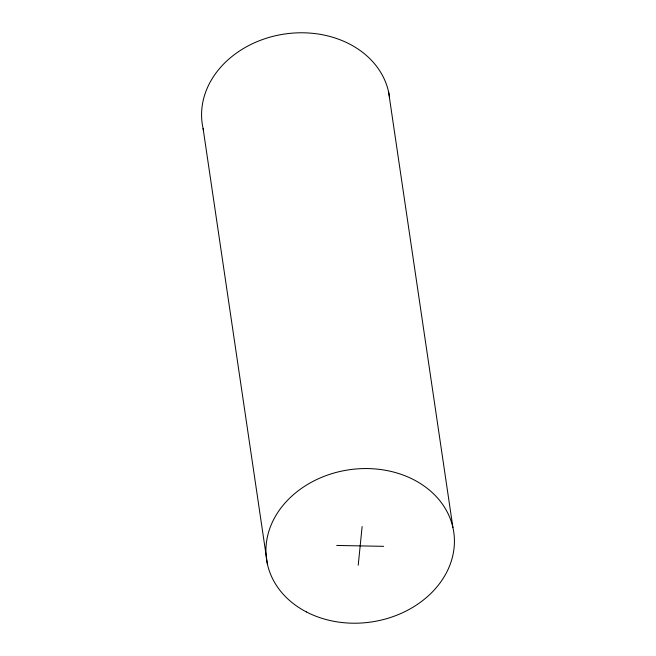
<?xml version="1.0" encoding="UTF-8"?>
<svg xmlns="http://www.w3.org/2000/svg" width="656" height="656" viewBox="0 0 656 656"><rect width="100%" height="100%" fill="white"/><g stroke="black" fill="none" stroke-linecap="round" stroke-linejoin="round"><path stroke-width="0.98" d="M358.225 565.218L362.128 526.563M336.692 545.448L383.653 546.333M388.565 91.807L452.919 527.58M203.081 128.42L267.435 564.193M203.549 130.364A94.587 76.908 -8.4 0 1 281.49 34.522A94.587 76.908 -8.4 0 1 389.598 97.736M306.45 611.958A94.587 76.908 -8.4 0 0 454.1 547.653A94.587 76.908 -8.4 0 0 319.98 478.052A94.587 76.908 -8.4 0 0 306.45 611.958"/></g></svg>
